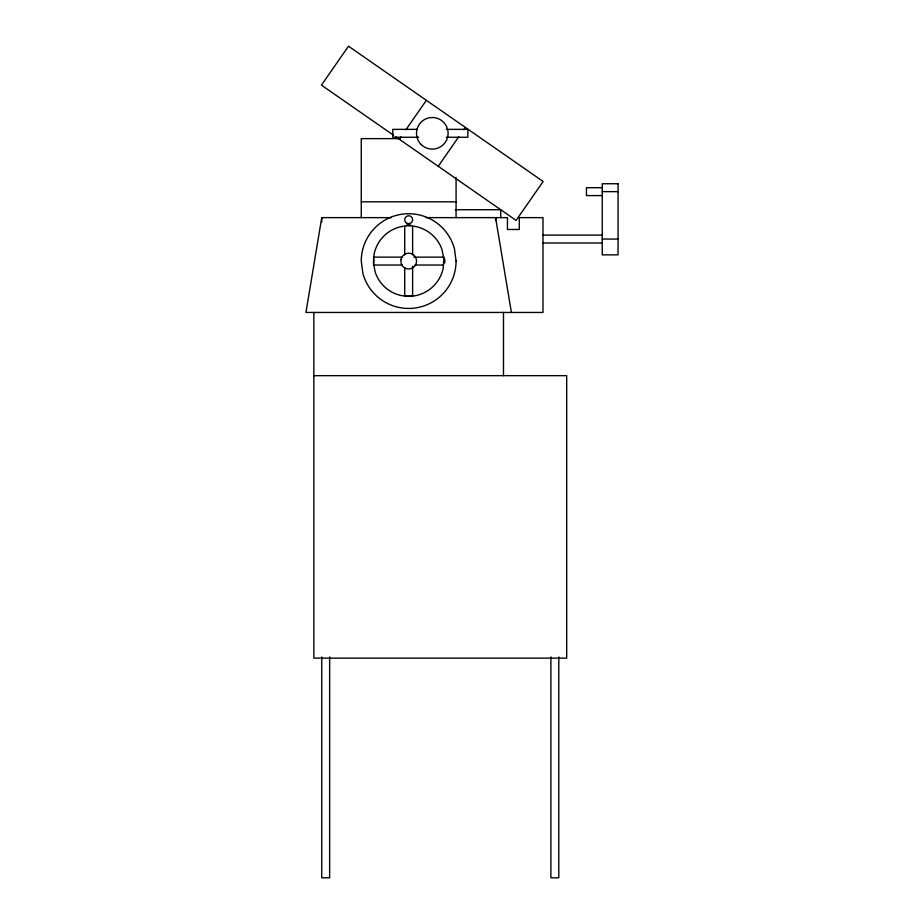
<?xml version="1.0" encoding="UTF-8"?>
<svg xmlns="http://www.w3.org/2000/svg" width="924" height="924" viewBox="0 0 924 924"><rect width="100%" height="100%" fill="white"/><g stroke="black" fill="none" stroke-linecap="round" stroke-linejoin="round"><path stroke-width="1.39" d="M391.429 217.637L321.748 217.637L305.948 312.451L542.989 312.451L542.989 217.637L519.288 217.637L519.288 229.487L507.438 229.487L507.438 217.637L425.906 217.637M399.307 139.247L400.947 136.879M405.867 129.81L426.357 100.312M438.23 166.297L458.731 136.81M463.652 129.73L465.292 127.373M417.336 129.36L392.792 129.36L392.792 137.26L418.78 137.26M446.2 129.36L467.856 129.36L467.856 137.26L446.2 137.26M400.046 138.623L361.261 138.623L361.261 217.637M602.252 187.688L586.451 187.688L586.451 195.588L602.252 195.588M602.252 191.638L618.052 191.638M361.261 201.825L456.075 201.825M455.347 209.736L500.727 209.736L500.727 217.637M406.687 224.994L410.637 224.994M542.989 235.1L602.252 235.1M602.252 239.05L618.052 239.05M542.989 243L602.252 243M373.642 257.138L402.333 257.138M413.813 257.149L443.924 257.149L443.266 267.845A35.251 35.251 0 0 1 411.088 296.257L401.905 295.692A35.251 35.251 0 0 1 375.329 272.534L373.492 263.513L374.07 254.331A35.251 35.251 0 0 1 442.007 249.642L443.832 258.662M402.136 265.038L373.642 265.038L373.642 259.113M414.957 265.038L443.439 265.038M313.848 375.664L566.689 375.664L566.689 658.131L313.848 658.131L313.848 312.451M393.659 135.32L321.448 85.135L348.498 46.2L543.15 181.485L516.089 220.409L395.922 136.891M511.388 312.451L495.576 217.637L495.576 220.501M558.789 656.964L558.789 877.8L550.889 877.8L550.889 656.964M503.488 312.451L503.488 375.664M456.075 177.408L456.075 217.637M444.756 259.113L444.756 263.063M412.612 226.415L412.612 254.862M412.612 266.239L412.612 296.107L404.712 296.107L404.712 267.66M404.712 226.415L404.712 254.862M329.649 656.964L329.649 877.8L321.748 877.8L321.748 656.964M321.748 217.637L321.748 221.945M400.912 259.575L401.189 263.652A7.9 7.9 0 0 0 413.629 267.232A7.9 7.9 0 0 0 412.739 254.319A7.9 7.9 0 0 0 400.912 259.575M618.052 183.737L602.252 183.737L602.252 254.851L618.052 254.851L618.052 183.737M456.075 261.088L454.458 248.822A47.413 47.413 0 0 0 361.261 261.088L362.878 273.365A47.413 47.413 0 0 0 456.075 261.088M421.125 144.479A15.8 15.8 0 0 0 447.562 137.399A15.8 15.8 0 0 0 428.205 118.041A15.8 15.8 0 0 0 421.125 144.479M406.133 222.753A3.95 3.95 0 0 0 412.554 220.397A3.95 3.95 0 0 0 407.311 216.008A3.95 3.95 0 0 0 406.133 222.753"/></g></svg>
